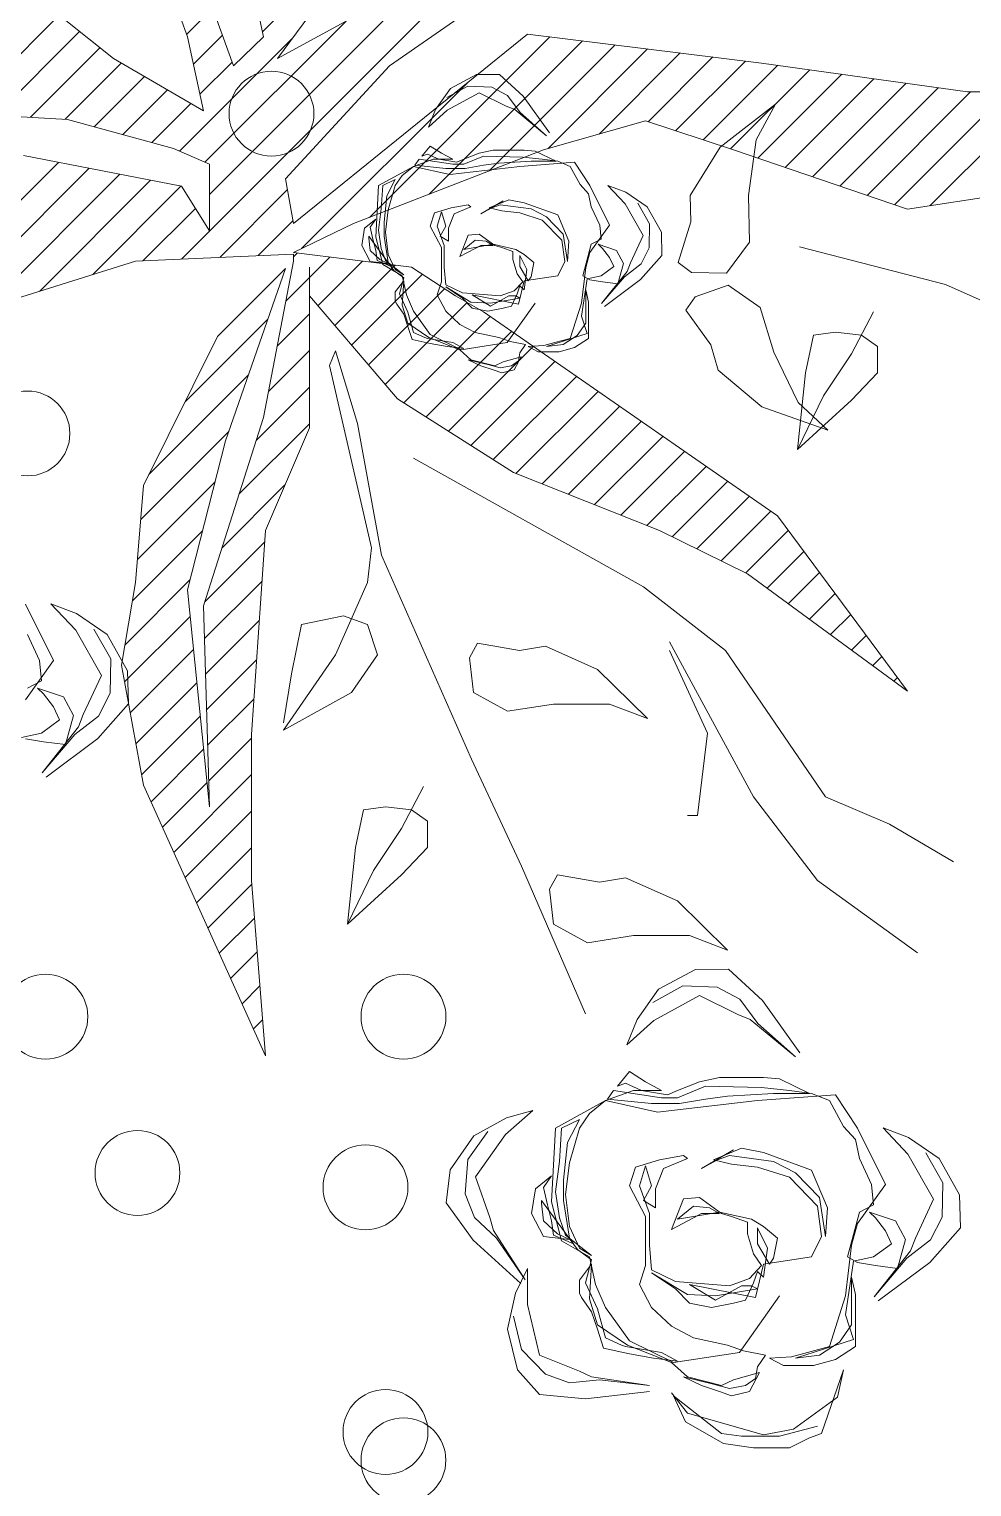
# Model space of a CAD drawing. Header units: millimetres. Extents: x -122165 to 59500, y -31598 to 53500.
# Drawn here: x 348.7 to 538.4, y 2516.5 to 2809.6 of the extents above; entities that cross this region are included whole.
import ezdxf

# ---------------------------------------------------------------- set-up
doc = ezdxf.new("R2010")
doc.units = ezdxf.units.MM
doc.header["$MEASUREMENT"] = 0
for name, color, linetype, lineweight in [('ARC_A_ R.C.C', 162, 'Continuous', 40), ('ARC_A_R.C.C. Hatch', 8, 'Continuous', 5), ('Lan_Planter', 74, 'Continuous', 13)]:
    doc.layers.add(name, color=color, linetype=linetype, lineweight=lineweight)

# ---------------------------------------------------------------- blocks, each defined once
blk = doc.blocks.new('ARC$1$Existing Layout$0$col gf 180116')
at = {"layer": 'ARC_A_R.C.C. Hatch'}
h = blk.add_hatch(color=256, dxfattribs=at)
h.dxf.hatch_style = 1
h.paths.add_polyline_path([(201.73999, 26.78621), (202.64, 26.78621), (202.64, 26.48621), (201.73999, 26.48621)])
edge = h.paths.add_edge_path()
edge.add_line((216.33999, 22.98621), (216.13999, 22.98621))
edge.add_line((216.13999, 22.98621), (216.13999, 25.58621))
edge.add_line((216.13999, 25.58621), (218.33999, 25.58621))
edge.add_line((218.33999, 25.58621), (218.33999, 22.98621))
edge.add_line((218.33999, 22.98621), (218.03999, 22.98621))
h.paths.add_polyline_path([(207.13999, 25.88621), (207.43999, 25.88621), (207.43999, 26.78621), (207.13999, 26.78621)])
h.paths.add_polyline_path([(208.03999, 20.48621), (208.03999, 20.78621), (207.13999, 20.78621), (207.13999, 20.48621)])
h.paths.add_polyline_path([(202.63999, 32.78621), (202.63999, 32.48621), (201.73999, 32.48621), (201.73999, 32.78621)])
h.paths.add_polyline_path([(191.23999, 20.48621), (191.23999, 20.78621), (190.33999, 20.78621), (190.33999, 20.48621)])
h.paths.add_polyline_path([(184.03999, 20.48621), (184.03999, 20.78621), (183.13999, 20.78621), (183.13999, 20.48621)])
h.paths.add_polyline_path([(220.63999, 14.18621), (220.33999, 14.18621), (220.33999, 13.28621), (220.63999, 13.28621)])
h.paths.add_polyline_path([(220.63999, 20.48621), (220.63999, 20.78621), (219.73999, 20.78621), (219.73999, 20.48621)])
h.paths.add_polyline_path([(220.63999, 25.28621), (220.63999, 25.58621), (219.73999, 25.58621), (219.73999, 25.28621)])
h.paths.add_polyline_path([(220.63999, 32.78621), (220.63999, 32.48621), (219.73999, 32.48621), (219.73999, 32.78621)])
h.paths.add_polyline_path([(220.33999, 37.28621), (220.63999, 37.28621), (220.63999, 38.18621), (220.33999, 38.18621)])
h.paths.add_polyline_path([(201.13999, 43.28621), (201.43999, 43.28621), (201.43999, 44.18621), (201.13999, 44.18621)])
h.paths.add_polyline_path([(196.33999, 43.28621), (196.63999, 43.28621), (196.63999, 44.18621), (196.33999, 44.18621)])
h.paths.add_polyline_path([(190.33999, 43.28621), (190.63999, 43.28621), (190.63999, 44.18621), (190.33999, 44.18621)])
h.paths.add_polyline_path([(207.13999, 43.28621), (207.43999, 43.28621), (207.43999, 44.18621), (207.13999, 44.18621)])
h.paths.add_polyline_path([(220.63999, 56.78621), (220.33999, 56.78621), (220.33999, 55.88621), (220.63999, 55.88621)])
h.paths.add_polyline_path([(220.33999, 50.78621), (220.63999, 50.78621), (220.63999, 49.88621), (220.33999, 49.88621)])
h.paths.add_polyline_path([(226.33999, 50.78621), (226.63999, 50.78621), (226.63999, 49.88621), (226.33999, 49.88621)])
h.paths.add_polyline_path([(220.33999, 43.28621), (220.63999, 43.28621), (220.63999, 44.18621), (220.33999, 44.18621)])
h.paths.add_polyline_path([(232.63999, 44.18621), (232.63999, 43.88621), (231.73999, 43.88621), (231.73999, 44.18621)])
h.paths.add_polyline_path([(232.63999, 50.48621), (232.63999, 50.78621), (231.73999, 50.78621), (231.73999, 50.48621)])
h.paths.add_polyline_path([(232.63999, 55.88621), (232.63999, 56.18621), (231.73999, 56.18621), (231.73999, 55.88621)])
h.paths.add_polyline_path([(213.13999, 43.28621), (213.43999, 43.28621), (213.43999, 44.18621), (213.13999, 44.18621)])
h.paths.add_polyline_path([(226.63999, 7.88621), (226.63999, 8.18621), (225.73999, 8.18621), (225.73999, 7.88621)])
h.paths.add_polyline_path([(226.63999, 13.28621), (226.63999, 13.58621), (225.73999, 13.58621), (225.73999, 13.28621)])
h.paths.add_polyline_path([(201.73999, 20.78621), (201.73999, 20.48621), (202.63999, 20.48621), (202.63999, 20.78621)])
h.paths.add_polyline_path([(184.03999, 25.88621), (184.03999, 26.18621), (183.13999, 26.18621), (183.13999, 25.88621)])
h.paths.add_polyline_path([(183.13999, 14.18621), (183.13999, 13.88621), (184.03999, 13.88621), (184.03999, 14.18621)])
h.paths.add_polyline_path([(202.63999, 13.88621), (202.63999, 14.18621), (201.73999, 14.18621), (201.73999, 13.88621)])
h.paths.add_polyline_path([(196.33999, 13.28621), (196.63999, 13.28621), (196.63999, 14.18621), (196.33999, 14.18621)])
h.paths.add_polyline_path([(190.33999, 13.28621), (190.63999, 13.28621), (190.63999, 14.18621), (190.33999, 14.18621)])
h.paths.add_polyline_path([(196.33999, 25.88621), (196.63999, 25.88621), (196.63999, 26.78621), (196.33999, 26.78621)])
h.paths.add_polyline_path([(190.33999, 25.88621), (190.63999, 25.88621), (190.63999, 26.78621), (190.33999, 26.78621)])
h.paths.add_polyline_path([(214.03999, 13.28621), (214.03999, 13.58621), (213.13999, 13.58621), (213.13999, 13.28621)])
h.paths.add_polyline_path([(213.13999, 20.78621), (213.13999, 20.48621), (214.03999, 20.48621), (214.03999, 20.78621)])
h.paths.add_polyline_path([(213.43999, 26.78621), (213.13999, 26.78621), (213.13999, 25.88621), (213.43999, 25.88621)])
h.paths.add_polyline_path([(214.03999, 32.78621), (214.03999, 32.48621), (213.13999, 32.48621), (213.13999, 32.78621)])
h.paths.add_polyline_path([(214.03999, 7.88621), (214.03999, 8.18621), (213.13999, 8.18621), (213.13999, 7.88621)])
h.paths.add_polyline_path([(226.63999, 20.48621), (226.63999, 20.78621), (225.73999, 20.78621), (225.73999, 20.48621)])
h.paths.add_polyline_path([(226.63999, 25.28621), (226.63999, 25.58621), (225.73999, 25.58621), (225.73999, 25.28621)])
h.paths.add_polyline_path([(226.63999, 32.78621), (226.63999, 32.48621), (225.73999, 32.48621), (225.73999, 32.78621)])
h.paths.add_polyline_path([(226.63999, 37.28621), (226.63999, 37.58621), (225.73999, 37.58621), (225.73999, 37.28621)])
h.paths.add_polyline_path([(225.73999, 44.18621), (225.73999, 43.88621), (226.63999, 43.88621), (226.63999, 44.18621)])
h.paths.add_polyline_path([(226.63999, 56.78621), (226.33999, 56.78621), (226.33999, 55.88621), (226.63999, 55.88621)])
h.paths.add_polyline_path([(214.03999, 55.88621), (214.03999, 56.18621), (213.13999, 56.18621), (213.13999, 55.88621)])
h.paths.add_polyline_path([(213.13999, 37.28621), (213.43999, 37.28621), (213.43999, 38.18621), (213.13999, 38.18621)])
h.paths.add_polyline_path([(214.03999, 50.78621), (213.73999, 50.78621), (213.73999, 49.88621), (214.03999, 49.88621)])
h.paths.add_polyline_path([(207.13999, 37.28621), (207.43999, 37.28621), (207.43999, 38.18621), (207.13999, 38.18621)])
h.paths.add_polyline_path([(207.13999, 49.88621), (207.43999, 49.88621), (207.43999, 50.78621), (207.13999, 50.78621)])
h.paths.add_polyline_path([(183.13999, 50.18621), (183.13999, 49.88621), (184.03999, 49.88621), (184.03999, 50.18621)])
h.paths.add_polyline_path([(183.13999, 38.18621), (183.13999, 37.88621), (184.03999, 37.88621), (184.03999, 38.18621)])
h.paths.add_polyline_path([(201.73999, 37.58621), (201.73999, 37.28621), (202.63999, 37.28621), (202.63999, 37.58621)])
h.paths.add_polyline_path([(196.33999, 37.28621), (196.63999, 37.28621), (196.63999, 38.18621), (196.33999, 38.18621)])
h.paths.add_polyline_path([(190.33999, 37.28621), (190.63999, 37.28621), (190.63999, 38.18621), (190.33999, 38.18621)])
h.paths.add_polyline_path([(201.13999, 49.88621), (201.43999, 49.88621), (201.43999, 50.78621), (201.13999, 50.78621)])
h.paths.add_polyline_path([(196.33999, 49.88621), (196.63999, 49.88621), (196.63999, 50.78621), (196.33999, 50.78621)])
h.paths.add_polyline_path([(190.33999, 49.88621), (190.63999, 49.88621), (190.63999, 50.78621), (190.33999, 50.78621)])
h.paths.add_polyline_path([(220.63999, 8.18621), (220.33999, 8.18621), (220.33999, 7.28621), (220.63999, 7.28621)])
h.paths.add_polyline_path([(195.73999, 20.48621), (195.73999, 20.78621), (196.63999, 20.78621), (196.63999, 20.48621)])
h.paths.add_polyline_path([(183.13999, 43.58621), (183.13999, 43.28621), (184.03999, 43.28621), (184.03999, 43.58621)])
blk = doc.blocks.new('ARC')
at = {"layer": 'ARC_A_ R.C.C', "extrusion": (4.48937e-09, -4.26518e-20, 1), "xscale": 999.9941761349517, "yscale": 999.9941761349517, "zscale": 999.9941761349517}
blk.add_blockref('ARC$1$Existing Layout$0$col gf 180116', (-183138.93, -13286.14, -0.89), dxfattribs=at)
blk = doc.blocks.new('b-85')
at = {"color": 30, "true_color": 0xef731a}
for p, q in [((-285.22, 701.71), (-274.62, 707.08)), ((-274.62, 707.08), (-255.53, 707.08)), ((-255.53, 707.08), (-239.63, 704.78)), ((-239.63, 704.78), (-219.48, 693.28)), ((-303.24, 665.67), (-291.58, 699.41)), ((-276.74, 697.11), (-300.06, 680.24)), ((-291.58, 699.41), (-285.22, 701.71)), ((-269.31, 700.95), (-289.46, 695.58)), ((-260.83, 700.18), (-276.74, 697.11)), ((-249.17, 700.95), (-269.31, 700.95)), ((-220.54, 688.68), (-260.83, 700.18)), ((-238.57, 699.41), (-249.17, 700.95)), ((-213.12, 679.47), (-238.57, 699.41)), ((-212.06, 677.94), (-220.54, 688.68)), ((-219.48, 693.28), (-213.12, 679.47)), ((-300.06, 680.24), (-303.24, 665.67)), ((-200.39, 677.17), (-166.47, 681.01)), ((-166.47, 681.01), (-142.08, 678.71)), ((-258.71, 667.2), (-253.41, 677.17)), ((-251.29, 674.11), (-256.59, 670.27)), ((-253.41, 677.17), (-243.87, 679.47)), ((-242.81, 675.64), (-251.29, 674.11)), ((-238.57, 674.11), (-244.93, 671.04)), ((-243.87, 679.47), (-237.51, 677.17)), ((-234.32, 673.34), (-242.81, 675.64)), ((-220.54, 669.5), (-238.57, 674.11)), ((-237.51, 677.17), (-227.96, 674.11)), ((-218.42, 669.5), (-234.32, 673.34)), ((-227.96, 674.11), (-218.42, 669.5)), ((-200.39, 674.11), (-173.89, 671.04)), ((-169.65, 669.5), (-200.39, 674.11)), ((-173.89, 671.04), (-157.98, 672.57)), ((-157.98, 672.57), (-145.26, 667.97)), ((-142.08, 678.71), (-130.42, 665.67)), ((-244.93, 671.04), (-258.71, 667.2)), ((-256.59, 670.27), (-257.65, 664.14)), ((-212.06, 661.83), (-220.54, 669.5)), ((-163.28, 666.44), (-169.65, 669.5)), ((-142.08, 658), (-163.28, 666.44)), ((-145.26, 667.97), (-132.54, 654.93)), ((-130.42, 665.67), (-125.11, 644.2)), ((-299, 660.3), (-309.6, 653.4)), ((-277.8, 659.53), (-308.54, 649.56)), ((-301.12, 651.1), (-290.52, 658)), ((-287.34, 663.37), (-299, 660.3)), ((-290.52, 658), (-277.8, 659.53)), ((-271.43, 663.37), (-287.34, 663.37)), ((-284.16, 656.47), (-275.68, 658.77)), ((-275.68, 658.77), (-264.01, 659.53)), ((-264.01, 659.53), (-271.43, 663.37)), ((-257.65, 664.14), (-261.89, 658)), ((-261.89, 658), (-250.23, 655.7)), ((-248.11, 656.47), (-213.12, 661.83)), ((-215.24, 661.07), (-202.52, 659.53)), ((-206.76, 656.47), (-215.24, 661.07)), ((-213.12, 661.83), (-189.79, 650.33)), ((-188.73, 652.63), (-212.06, 661.83)), ((-202.52, 659.53), (-189.79, 657.23)), ((-189.79, 657.23), (-176.01, 654.17)), ((-135.72, 631.16), (-142.08, 658)), ((-309.6, 653.4), (-309.6, 644.2)), ((-308.54, 649.56), (-304.3, 636.53)), ((-307.48, 641.9), (-301.12, 651.1)), ((-304.3, 626.56), (-295.82, 653.4)), ((-295.82, 653.4), (-284.16, 656.47)), ((-269.31, 626.56), (-248.11, 656.47)), ((-250.23, 655.7), (-241.75, 652.63)), ((-241.75, 652.63), (-223.72, 648.8)), ((-187.67, 653.4), (-206.76, 656.47)), ((-189.79, 650.33), (-177.07, 632.69)), ((-172.83, 641.9), (-188.73, 652.63)), ((-185.55, 652.63), (-187.67, 653.4)), ((-177.07, 648.8), (-185.55, 652.63)), ((-176.01, 654.17), (-172.83, 644.2)), ((-132.54, 654.93), (-128.3, 637.29)), ((-309.6, 644.2), (-309.6, 625.79)), ((-307.48, 616.59), (-307.48, 641.9)), ((-223.72, 648.8), (-212.06, 642.66)), ((-212.06, 642.66), (-201.46, 632.69)), ((-172.83, 633.46), (-177.07, 648.8)), ((-172.83, 644.2), (-169.65, 634.99)), ((-168.59, 628.09), (-172.83, 641.9)), ((-125.11, 644.2), (-129.36, 625.02)), ((-304.3, 636.53), (-308.54, 608.15)), ((-166.47, 619.66), (-172.83, 633.46)), ((-169.65, 634.99), (-164.35, 627.32)), ((-321.62, 629.22), (-348.99, 608.8)), ((-338.8, 602.59), (-319.52, 626.98)), ((-319.52, 626.98), (-336.75, 606.61)), ((-309.6, 625.79), (-307.48, 616.59)), ((-307.48, 599.72), (-304.3, 626.56)), ((-256.59, 627.32), (-260.83, 609.69)), ((-235.38, 626.56), (-257.65, 622.72)), ((-221.6, 620.42), (-256.59, 627.32)), ((-255.53, 619.66), (-251.29, 628.86)), ((-251.29, 628.86), (-244.93, 630.39)), ((-249.17, 621.19), (-235.38, 628.86)), ((-244.93, 630.39), (-233.26, 632.69)), ((-235.38, 628.86), (-221.6, 620.42)), ((-220.54, 625.79), (-235.38, 626.56)), ((-233.26, 632.69), (-221.6, 630.39)), ((-221.6, 630.39), (-214.18, 622.72)), ((-201.46, 614.29), (-220.54, 625.79)), ((-201.46, 632.69), (-195.09, 620.42)), ((-177.07, 632.69), (-171.77, 620.42)), ((-169.65, 609.69), (-168.59, 628.09)), ((-164.35, 627.32), (-163.28, 625.02)), ((-135.72, 611.99), (-135.72, 631.16)), ((-257.65, 622.72), (-254.47, 621.19)), ((-257.65, 613.52), (-255.53, 619.66)), ((-254.47, 621.19), (-249.17, 621.19)), ((-242.81, 621.19), (-253.41, 617.35)), ((-214.18, 618.89), (-242.81, 621.19)), ((-214.18, 622.72), (-201.46, 614.29)), ((-201.46, 612.75), (-214.18, 618.89)), ((-195.09, 620.42), (-198.27, 610.45)), ((-171.77, 620.42), (-168.59, 605.85)), ((-169.65, 607.39), (-166.47, 619.66)), ((-163.28, 618.12), (-169.65, 609.69)), ((-163.28, 625.02), (-163.28, 618.12)), ((-129.36, 625.02), (-135.72, 611.99)), ((-132.17, 619.98), (-106.92, 597)), ((-336.11, 596.65), (-331.87, 611.99)), ((-331.87, 611.99), (-320.21, 610.45)), ((-320.21, 610.45), (-310.67, 608.92)), ((-262.95, 601.25), (-260.83, 616.59)), ((-260.83, 616.59), (-257.65, 613.52)), ((-253.41, 617.35), (-259.77, 610.45)), ((-259.77, 610.45), (-255.53, 604.32)), ((-200.39, 599.72), (-201.46, 612.75)), ((-198.27, 610.45), (-198.27, 584.38)), ((-134.48, 617.96), (-119.31, 596)), ((-117.66, 591.8), (-134.48, 617.96)), ((-348.99, 608.8), (-365.2, 590.44)), ((-336.75, 606.61), (-349.4, 596.84)), ((-341.34, 596), (-338.8, 602.59)), ((-319.15, 605.85), (-328.69, 598.95)), ((-308.54, 608.15), (-319.15, 605.85)), ((-305.36, 605.85), (-311.73, 582.08)), ((-310.67, 608.92), (-305.36, 605.85)), ((-286.28, 605.85), (-291.58, 595.11)), ((-260.83, 609.69), (-286.28, 605.85)), ((-268.25, 595.88), (-266.13, 606.62)), ((-266.13, 606.62), (-264.01, 609.69)), ((-264.01, 609.69), (-257.65, 598.95)), ((-255.53, 604.32), (-252.35, 593.58)), ((-162.22, 602.02), (-169.65, 607.39)), ((-169.65, 605.08), (-155.86, 594.35)), ((-163.28, 601.25), (-169.65, 605.08)), ((-168.59, 605.85), (-153.74, 597.42)), ((-349.4, 596.84), (-355.53, 584.78)), ((-351.03, 575.34), (-341.34, 596)), ((-330.81, 586.68), (-336.11, 596.65)), ((-328.69, 598.95), (-325.51, 592.05)), ((-310.67, 588.21), (-307.48, 599.72)), ((-294.76, 579.78), (-293.7, 595.11)), ((-293.7, 595.11), (-290.52, 574.41)), ((-291.58, 595.11), (-289.46, 579.01)), ((-260.83, 589.75), (-268.25, 595.88)), ((-257.65, 590.51), (-262.95, 601.25)), ((-257.65, 598.95), (-257.65, 590.51)), ((-200.39, 582.84), (-200.39, 599.72)), ((-157.98, 589.75), (-163.28, 601.25)), ((-143.14, 575.94), (-162.22, 602.02)), ((-160.1, 598.95), (-149.5, 594.35)), ((-157.98, 595.88), (-160.1, 598.95)), ((-157.98, 596.65), (-151.62, 593.58)), ((-144.2, 595.11), (-157.98, 596.65)), ((-154.8, 575.94), (-157.98, 595.88)), ((-153.74, 597.42), (-148.44, 576.71)), ((-137.84, 582.84), (-144.2, 595.11)), ((-119.31, 596), (-107.67, 585.06)), ((-106.92, 597), (-92.57, 577.14)), ((-365.2, 590.44), (-364.79, 572.95)), ((-325.51, 592.05), (-320.21, 585.14)), ((-325.51, 567.51), (-310.67, 588.21)), ((-254.47, 585.91), (-260.83, 589.75)), ((-252.35, 593.58), (-252.35, 587.45)), ((-252.35, 587.45), (-243.87, 584.38)), ((-212.06, 591.28), (-223.72, 585.14)), ((-218.42, 575.18), (-212.06, 591.28)), ((-155.86, 572.87), (-157.98, 589.75)), ((-155.86, 594.35), (-152.68, 585.14)), ((-151.62, 593.58), (-144.2, 586.68)), ((-149.5, 594.35), (-148.44, 586.68)), ((-115.78, 585), (-117.66, 591.8)), ((-355.53, 584.78), (-355.89, 566.57)), ((-317.03, 582.08), (-330.81, 586.68)), ((-320.21, 585.14), (-317.03, 582.08)), ((-311.73, 582.08), (-319.15, 578.24)), ((-286.28, 559.84), (-294.76, 579.78)), ((-237.51, 582.08), (-254.47, 585.91)), ((-243.87, 584.38), (-238.57, 582.84)), ((-238.57, 582.84), (-226.9, 574.41)), ((-215.24, 585.91), (-237.51, 582.08)), ((-237.51, 582.84), (-232.2, 579.78)), ((-227.96, 582.84), (-237.51, 582.84)), ((-232.2, 579.78), (-223.72, 579.01)), ((-223.72, 585.14), (-227.96, 582.84)), ((-223.72, 579.01), (-215.24, 585.91)), ((-203.58, 579.78), (-197.21, 575.94)), ((-203.58, 569.81), (-203.58, 579.78)), ((-195.09, 568.27), (-200.39, 582.84)), ((-198.27, 584.38), (-189.79, 568.27)), ((-152.68, 585.14), (-150.56, 571.34)), ((-148.44, 586.68), (-146.32, 578.24)), ((-144.2, 586.68), (-143.14, 577.48)), ((-139.96, 569.81), (-137.84, 582.84)), ((-108.14, 563.49), (-115.78, 585)), ((-107.67, 585.06), (-102.74, 572.46)), ((-364.79, 572.95), (-353.96, 553.66)), ((-337.31, 551.41), (-351.03, 575.34)), ((-319.15, 578.24), (-318.09, 567.51)), ((-290.52, 574.41), (-277.8, 561.37)), ((-289.46, 579.01), (-274.62, 563.67)), ((-226.9, 574.41), (-218.42, 575.18)), ((-197.21, 575.94), (-201.46, 568.27)), ((-157.98, 556), (-155.86, 572.87)), ((-154.8, 565.21), (-154.8, 575.94)), ((-148.44, 576.71), (-150.56, 537.6)), ((-146.32, 578.24), (-144.2, 569.04)), ((-143.14, 577.48), (-143.14, 575.94)), ((-102.74, 572.46), (-104.15, 554.29)), ((-92.57, 577.14), (-94.68, 559.78)), ((-355.89, 566.57), (-346.92, 550.8)), ((-310.67, 537.6), (-325.51, 567.51)), ((-318.09, 567.51), (-311.73, 553.7)), ((-207.82, 559.07), (-203.58, 569.81)), ((-201.46, 568.27), (-198.27, 557.54)), ((-198.27, 557.54), (-195.09, 568.27)), ((-189.79, 568.27), (-192.97, 558.3)), ((-156.92, 545.27), (-154.8, 565.21)), ((-150.56, 571.34), (-152.68, 555.24)), ((-148.44, 562.9), (-139.96, 569.81)), ((-144.2, 569.04), (-148.44, 562.9)), ((-260.83, 550.63), (-286.28, 559.84)), ((-277.8, 561.37), (-266.13, 555.24)), ((-274.62, 563.67), (-257.65, 558.3)), ((-257.65, 558.3), (-243.87, 556.77)), ((-227.96, 559.07), (-244.93, 549.1)), ((-243.87, 556.77), (-234.32, 554.47)), ((-236.44, 554.47), (-227.96, 559.07)), ((-220.54, 553.7), (-207.82, 559.07)), ((-192.97, 558.3), (-205.7, 554.47)), ((-124.13, 541.01), (-108.14, 563.49)), ((-94.68, 559.78), (-107.33, 541.63)), ((-353.96, 553.66), (-337.75, 542.58)), ((-324.19, 537.42), (-337.31, 551.41)), ((-311.73, 553.7), (-309.6, 543.73)), ((-266.13, 555.24), (-242.81, 552.17)), ((-249.17, 548.33), (-260.83, 550.63)), ((-234.32, 554.47), (-249.17, 548.33)), ((-242.81, 552.17), (-236.44, 554.47)), ((-218.42, 552.17), (-220.54, 553.7)), ((-205.7, 554.47), (-218.42, 552.17)), ((-163.28, 537.6), (-157.98, 556)), ((-152.68, 555.24), (-153.74, 537.6)), ((-104.15, 554.29), (-114.62, 539.48)), ((-337.75, 542.58), (-324.19, 537.42)), ((-309.6, 543.73), (-303.24, 536.83)), ((-163.28, 533), (-156.92, 545.27)), ((-138.54, 528.37), (-124.13, 541.01)), ((-107.33, 541.63), (-124.54, 532.18)), ((-299, 519.96), (-310.67, 537.6)), ((-303.24, 536.83), (-295.82, 523.03)), ((-150.56, 537.6), (-177.07, 523.03)), ((-168.59, 529.93), (-163.28, 537.6)), ((-153.74, 537.6), (-163.28, 533)), ((-204.64, 529.16), (-257.65, 523.03)), ((-177.07, 523.03), (-204.64, 529.16)), ((-177.07, 523.03), (-168.59, 529.93)), ((-124.54, 532.18), (-138.54, 528.37)), ((-257.65, 523.03), (-299, 519.96)), ((-295.82, 523.03), (-286.28, 519.19)), ((-286.28, 519.19), (-274.62, 517.66)), ((-285.22, 519.19), (-269.31, 511.52)), ((-266.13, 519.19), (-285.22, 519.19)), ((-274.62, 517.66), (-259.77, 516.12)), ((-241.75, 520.73), (-266.13, 519.19)), ((-230.08, 522.26), (-241.75, 520.73)), ((-216.3, 524.56), (-230.08, 522.26)), ((-230.08, 515.36), (-215.24, 521.49)), ((-226.9, 513.06), (-215.24, 517.66)), ((-201.46, 524.56), (-216.3, 524.56)), ((-215.24, 521.49), (-206.76, 521.49)), ((-215.24, 517.66), (-209.94, 519.96)), ((-209.94, 519.96), (-196.15, 517.66)), ((-206.76, 521.49), (-181.31, 517.66)), ((-206.76, 517.66), (-191.91, 517.66)), ((-198.27, 513.06), (-206.76, 517.66)), ((-178.13, 522.26), (-201.46, 524.56)), ((-196.15, 517.66), (-187.67, 513.82)), ((-191.91, 517.66), (-177.07, 523.03)), ((-181.31, 517.66), (-178.13, 522.26)), ((-269.31, 511.52), (-260.83, 510.76)), ((-260.83, 510.76), (-251.29, 510.76)), ((-259.77, 516.12), (-230.08, 515.36)), ((-251.29, 510.76), (-237.51, 510.76)), ((-237.51, 510.76), (-226.9, 513.06)), ((-189.79, 507.69), (-198.27, 513.06)), ((-183.43, 515.36), (-189.79, 507.69)), ((-187.67, 513.82), (-183.43, 515.36)), ((-280.13, 497.77), (-260.24, 470.01)), ((-277.85, 499.82), (-257.81, 482.2)), ((-253.83, 480.08), (-277.85, 499.82)), ((-188.4, 493.44), (-202.63, 480.59)), ((-193.82, 479.98), (-188.4, 493.44)), ((-257.81, 482.2), (-248.29, 469.37)), ((-247.29, 477.42), (-253.83, 480.08)), ((-202.63, 480.59), (-226.82, 467.33)), ((-205.21, 463.99), (-193.82, 479.98)), ((-226.82, 467.33), (-247.29, 477.42)), ((-260.24, 470.01), (-242.19, 453.45)), ((-248.29, 469.37), (-236.35, 463.01)), ((-224.7, 453.53), (-205.21, 463.99)), ((-218.15, 462.3), (-202.21, 470.97)), ((-236.35, 463.01), (-218.15, 462.3)), ((-242.19, 453.45), (-224.7, 453.53)), ((67.86, 355.84), (79.52, 292.19)), ((119.46, 351.6), (92.09, 331.18)), ((102.28, 324.97), (121.56, 349.36)), ((121.56, 349.36), (104.33, 328.99)), ((104.97, 319.03), (109.21, 334.37)), ((109.21, 334.37), (120.87, 332.83)), ((120.87, 332.83), (130.42, 331.3)), ((92.09, 331.18), (75.88, 312.82)), ((104.33, 328.99), (91.68, 319.23)), ((99.74, 318.38), (102.28, 324.97)), ((121.93, 328.23), (112.39, 321.33)), ((132.54, 330.53), (121.93, 328.23)), ((91.68, 319.23), (85.55, 307.17)), ((90.05, 297.72), (99.74, 318.38)), ((110.27, 309.06), (104.97, 319.03)), ((112.39, 321.33), (115.57, 314.43)), ((75.88, 312.82), (76.3, 295.33)), ((124.05, 304.46), (110.27, 309.06)), ((115.57, 314.43), (120.87, 307.53)), ((115.57, 289.89), (130.42, 310.59)), ((85.55, 307.17), (85.19, 288.95)), ((120.87, 307.53), (124.05, 304.46)), ((129.36, 304.46), (121.93, 300.62)), ((76.3, 295.33), (87.12, 276.04)), ((103.77, 273.79), (90.05, 297.72)), ((121.93, 300.62), (122.99, 289.89)), ((79.52, 292.19), (72.1, 248.48)), ((85.19, 288.95), (94.16, 273.19)), ((130.42, 259.98), (115.57, 289.89)), ((122.99, 289.89), (129.36, 276.08)), ((87.12, 276.04), (103.33, 264.96)), ((116.89, 259.81), (103.77, 273.79)), ((103.33, 264.96), (116.89, 259.81)), ((72.1, 248.48), (67.86, 197.09)), ((-103.75, 100.16), (-60.35, 143.56)), ((-132.43, 128.84), (-128.72, 135.82)), ((-122.78, 131.52), (-132.43, 128.84)), ((-127.23, 133.67), (-130.95, 130.99)), ((-128.72, 135.82), (-122.04, 137.43)), ((-121.3, 134.74), (-127.23, 133.67)), ((-118.33, 133.67), (-122.78, 131.52)), ((-122.04, 137.43), (-117.59, 135.82)), ((-115.36, 133.13), (-121.3, 134.74)), ((-105.71, 130.45), (-118.33, 133.67)), ((-117.59, 135.82), (-110.91, 133.67)), ((-104.23, 130.45), (-115.36, 133.13)), ((-110.91, 133.67), (-104.23, 130.45)), ((-91.72, 92.8), (-51.4, 133.11)), ((-160.63, 124.01), (-168.06, 119.18)), ((-152.47, 126.16), (-160.63, 124.01)), ((-141.34, 126.16), (-152.47, 126.16)), ((-136.14, 123.47), (-141.34, 126.16)), ((-131.69, 126.69), (-134.66, 122.4)), ((-130.95, 130.99), (-131.69, 126.69)), ((-125.01, 121.32), (-100.52, 125.08)), ((-99.77, 125.08), (-105.71, 130.45)), ((-102, 124.54), (-93.09, 123.47)), ((-96.06, 121.32), (-102, 124.54)), ((-100.52, 125.08), (-84.19, 117.03)), ((-83.44, 118.64), (-99.77, 125.08)), ((-168.06, 119.18), (-168.06, 112.73)), ((-145.79, 123.47), (-167.31, 116.49)), ((-167.31, 116.49), (-164.35, 107.37)), ((-166.57, 111.12), (-162.12, 117.57)), ((-164.35, 100.39), (-158.41, 119.18)), ((-162.12, 117.57), (-154.7, 122.4)), ((-158.41, 119.18), (-150.24, 121.32)), ((-154.7, 122.4), (-145.79, 123.47)), ((-150.24, 121.32), (-144.31, 122.93)), ((-144.31, 122.93), (-136.14, 123.47)), ((-139.85, 100.39), (-125.01, 121.32)), ((-134.66, 122.4), (-126.49, 120.79)), ((-126.49, 120.79), (-120.56, 118.64)), ((-120.56, 118.64), (-107.94, 115.96)), ((-107.94, 115.96), (-99.77, 111.66)), ((-82.7, 119.18), (-96.06, 121.32)), ((-93.09, 123.47), (-84.19, 121.86)), ((-84.19, 121.86), (-74.54, 119.71)), ((-84.19, 117.03), (-75.28, 104.68)), ((-72.31, 111.12), (-83.44, 118.64)), ((-81.22, 118.64), (-82.7, 119.18)), ((-75.28, 115.96), (-81.22, 118.64)), ((-80.01, 85.1), (-42.45, 122.66)), ((-72.31, 105.22), (-75.28, 115.96)), ((-74.54, 119.71), (-72.31, 112.73)), ((-357.32, 90.49), (-410.33, 114.27)), ((-168.06, 112.73), (-168.06, 99.85)), ((-166.57, 93.41), (-166.57, 111.12)), ((-99.77, 111.66), (-92.35, 104.68)), ((-72.31, 112.73), (-70.09, 106.29)), ((-69.34, 101.46), (-72.31, 111.12)), ((-176.46, 102.25), (-195.62, 87.96)), ((-188.49, 83.61), (-175, 100.68)), ((-175, 100.68), (-187.06, 86.42)), ((-164.35, 107.37), (-167.31, 87.5)), ((-130.95, 100.92), (-133.91, 88.58)), ((-106.45, 96.09), (-130.95, 100.92)), ((-130.2, 95.56), (-127.23, 102)), ((-127.23, 102), (-122.78, 103.07)), ((-125.75, 96.63), (-116.1, 102)), ((-122.78, 103.07), (-114.62, 104.68)), ((-116.1, 102), (-106.45, 96.09)), ((-114.62, 104.68), (-106.45, 103.07)), ((-97.55, 96.63), (-112.39, 105.07)), ((-106.45, 103.07), (-101.26, 97.7)), ((-92.35, 104.68), (-87.9, 96.09)), ((-75.28, 104.68), (-71.57, 96.09)), ((-67.86, 95.56), (-72.31, 105.22)), ((-70.09, 106.29), (-66.37, 100.92)), ((-70.09, 88.58), (-69.34, 101.46)), ((-66.37, 100.92), (-65.63, 99.31)), ((-168.06, 99.85), (-166.57, 93.41)), ((-166.57, 81.6), (-164.35, 100.39)), ((-135.4, 82.67), (-133.91, 93.41)), ((-133.91, 93.41), (-131.69, 91.26)), ((-128.72, 93.95), (-133.17, 89.11)), ((-116.1, 100.39), (-131.69, 97.7)), ((-131.69, 97.7), (-129.46, 96.63)), ((-131.69, 91.26), (-130.2, 95.56)), ((-129.46, 96.63), (-125.75, 96.63)), ((-121.3, 96.63), (-128.72, 93.95)), ((-101.26, 95.02), (-121.3, 96.63)), ((-105.71, 99.85), (-116.1, 100.39)), ((-92.35, 91.8), (-105.71, 99.85)), ((-101.26, 97.7), (-92.35, 91.8)), ((-92.35, 90.72), (-101.26, 95.02)), ((-74.22, 81.29), (-97.55, 96.63)), ((-87.9, 96.09), (-90.12, 89.11)), ((-71.57, 96.09), (-69.34, 85.89)), ((-70.09, 86.97), (-67.86, 95.56)), ((-65.63, 94.48), (-70.09, 88.58)), ((-65.63, 99.31), (-65.63, 94.48)), ((-195.62, 87.96), (-206.97, 75.1)), ((-187.06, 86.42), (-195.91, 79.59)), ((-186.61, 79.45), (-183.64, 90.19)), ((-183.64, 90.19), (-175.48, 89.11)), ((-174.74, 85.89), (-181.42, 81.06)), ((-175.48, 89.11), (-168.8, 88.04)), ((-167.31, 87.5), (-174.74, 85.89)), ((-165.09, 85.89), (-169.54, 69.25)), ((-168.8, 88.04), (-165.09, 85.89)), ((-151.73, 85.89), (-155.44, 78.38)), ((-133.91, 88.58), (-151.73, 85.89)), ((-139.11, 78.91), (-137.63, 86.43)), ((-137.63, 86.43), (-136.14, 88.58)), ((-136.14, 88.58), (-131.69, 81.06)), ((-133.17, 89.11), (-130.2, 84.82)), ((-91.61, 81.6), (-92.35, 90.72)), ((-90.12, 89.11), (-90.12, 70.86)), ((-64.89, 83.21), (-70.09, 86.97)), ((-70.09, 85.36), (-60.44, 77.84)), ((-65.63, 82.67), (-70.09, 85.36)), ((-69.34, 85.89), (-58.95, 79.99)), ((-195.91, 79.59), (-200.21, 71.15)), ((-197.06, 64.53), (-190.27, 78.99)), ((-190.27, 78.99), (-188.49, 83.61)), ((-182.9, 72.47), (-186.61, 79.45)), ((-181.42, 81.06), (-179.19, 76.23)), ((-168.8, 73.55), (-166.57, 81.6)), ((-157.67, 67.64), (-156.92, 78.38)), ((-156.92, 78.38), (-154.7, 63.88)), ((-155.44, 78.38), (-153.95, 67.1)), ((-133.91, 74.62), (-139.11, 78.91)), ((-131.69, 75.16), (-135.4, 82.67)), ((-131.69, 81.06), (-131.69, 75.16)), ((-130.2, 84.82), (-127.98, 77.3)), ((-127.98, 77.3), (-127.98, 73.01)), ((-91.61, 69.79), (-91.61, 81.6)), ((-61.92, 74.62), (-65.63, 82.67)), ((-51.53, 64.96), (-64.89, 83.21)), ((-63.41, 81.06), (-55.98, 77.84)), ((-61.92, 78.91), (-63.41, 81.06)), ((-61.92, 79.45), (-57.47, 77.3)), ((-52.27, 78.38), (-61.92, 79.45)), ((-59.69, 64.96), (-61.92, 78.91)), ((-60.44, 77.84), (-58.21, 71.4)), ((-58.95, 79.99), (-55.24, 65.49)), ((-57.47, 77.3), (-52.27, 72.47)), ((-55.98, 77.84), (-55.24, 72.47)), ((-47.82, 69.79), (-52.27, 78.38)), ((-206.97, 75.1), (-206.68, 62.86)), ((-200.21, 71.15), (-200.46, 58.4)), ((-173.25, 69.25), (-182.9, 72.47)), ((-179.19, 76.23), (-175.48, 71.4)), ((-179.19, 59.05), (-168.8, 73.55)), ((-175.48, 71.4), (-173.25, 69.25)), ((-129.46, 71.94), (-133.91, 74.62)), ((-117.59, 69.25), (-129.46, 71.94)), ((-127.98, 73.01), (-122.04, 70.86)), ((-122.04, 70.86), (-118.33, 69.79)), ((-118.33, 69.79), (-110.16, 63.88)), ((-102, 71.94), (-117.59, 69.25)), ((-117.59, 69.79), (-113.88, 67.64)), ((-110.91, 69.79), (-117.59, 69.79)), ((-107.94, 71.4), (-110.91, 69.79)), ((-99.77, 75.69), (-107.94, 71.4)), ((-107.94, 67.1), (-102, 71.94)), ((-104.23, 64.42), (-99.77, 75.69)), ((-87.9, 59.59), (-91.61, 69.79)), ((-90.12, 70.86), (-84.19, 59.59)), ((-60.44, 62.81), (-61.92, 74.62)), ((-58.21, 71.4), (-56.73, 61.74)), ((-55.24, 72.47), (-53.76, 66.57)), ((-52.27, 72.47), (-51.53, 66.03)), ((-49.3, 60.66), (-47.82, 69.79)), ((-206.68, 62.86), (-199.11, 49.36)), ((-187.45, 47.78), (-197.06, 64.53)), ((-169.54, 69.25), (-174.74, 66.57)), ((-174.74, 66.57), (-173.99, 59.05)), ((-151.73, 53.68), (-157.67, 67.64)), ((-154.7, 63.88), (-145.79, 54.76)), ((-153.95, 67.1), (-143.56, 56.37)), ((-113.88, 67.64), (-107.94, 67.1)), ((-110.16, 63.88), (-104.23, 64.42)), ((-93.84, 67.64), (-89.38, 64.96)), ((-93.84, 60.66), (-93.84, 67.64)), ((-89.38, 64.96), (-92.35, 59.59)), ((-61.92, 51), (-60.44, 62.81)), ((-59.69, 57.44), (-59.69, 64.96)), ((-55.24, 65.49), (-56.73, 38.11)), ((-53.76, 66.57), (-52.27, 60.12)), ((-51.53, 66.03), (-51.53, 64.96)), ((-200.46, 58.4), (-194.18, 47.36)), ((-168.8, 38.11), (-179.19, 59.05)), ((-173.99, 59.05), (-169.54, 49.39)), ((-145.79, 54.76), (-137.63, 50.46)), ((-144.2, 19.17), (-43.47, 58.28)), ((-143.56, 56.37), (-131.69, 52.61)), ((-96.8, 53.15), (-93.84, 60.66)), ((-92.35, 59.59), (-90.12, 52.07)), ((-90.12, 52.07), (-87.9, 59.59)), ((-84.19, 59.59), (-86.41, 52.61)), ((-61.18, 43.48), (-59.69, 57.44)), ((-56.73, 61.74), (-58.21, 50.46)), ((-55.24, 55.83), (-49.3, 60.66)), ((-52.27, 60.12), (-55.24, 55.83)), ((-199.11, 49.36), (-187.76, 41.6)), ((-178.27, 37.99), (-187.45, 47.78)), ((-169.54, 49.39), (-168.06, 42.41)), ((-133.91, 47.24), (-151.73, 53.68)), ((-137.63, 50.46), (-121.3, 48.31)), ((-125.75, 45.63), (-133.91, 47.24)), ((-131.69, 52.61), (-122.04, 51.54)), ((-115.36, 49.93), (-125.75, 45.63)), ((-110.91, 53.15), (-122.78, 46.17)), ((-122.04, 51.54), (-115.36, 49.93)), ((-121.3, 48.31), (-116.84, 49.93)), ((-116.84, 49.93), (-110.91, 53.15)), ((-105.71, 49.39), (-96.8, 53.15)), ((-104.23, 48.31), (-105.71, 49.39)), ((-95.32, 49.93), (-104.23, 48.31)), ((-86.41, 52.61), (-95.32, 49.93)), ((-65.63, 38.11), (-61.92, 51)), ((-58.21, 50.46), (-58.95, 38.11)), ((-187.76, 41.6), (-178.27, 37.99)), ((-168.06, 42.41), (-163.6, 37.58)), ((-65.63, 34.89), (-61.18, 43.48)), ((-160.63, 25.77), (-168.8, 38.11)), ((-163.6, 37.58), (-158.41, 27.92)), ((-94.58, 32.21), (-131.69, 27.92)), ((-75.28, 27.92), (-94.58, 32.21)), ((-56.73, 38.11), (-75.28, 27.92)), ((-75.28, 27.92), (-69.34, 32.75)), ((-69.34, 32.75), (-65.63, 38.11)), ((-58.95, 38.11), (-65.63, 34.89)), ((-131.69, 27.92), (-160.63, 25.77)), ((-158.41, 27.92), (-151.73, 25.23)), ((-151.73, 25.23), (-143.56, 24.16)), ((-150.99, 25.23), (-139.85, 19.86)), ((-137.63, 25.23), (-150.99, 25.23)), ((-143.56, 24.16), (-133.17, 23.08)), ((-120.56, 26.3), (-137.63, 25.23)), ((-112.39, 27.38), (-120.56, 26.3)), ((-102.74, 28.99), (-112.39, 27.38)), ((-112.39, 22.55), (-102, 26.84)), ((-110.16, 20.94), (-102, 24.16)), ((-92.35, 28.99), (-102.74, 28.99)), ((-102, 26.84), (-96.06, 26.84)), ((-102, 24.16), (-98.29, 25.77)), ((-98.29, 25.77), (-88.64, 24.16)), ((-96.06, 26.84), (-78.25, 24.16)), ((-96.06, 24.16), (-85.67, 24.16)), ((-90.12, 20.94), (-96.06, 24.16)), ((-76.02, 27.38), (-92.35, 28.99)), ((-88.64, 24.16), (-82.7, 21.47)), ((-85.67, 24.16), (-75.28, 27.92)), ((-78.25, 24.16), (-76.02, 27.38)), ((-198.27, 3.83), (-144.2, 19.17)), ((-139.85, 19.86), (-133.91, 19.33)), ((-133.91, 19.33), (-127.23, 19.33)), ((-133.17, 23.08), (-112.39, 22.55)), ((-127.23, 19.33), (-117.59, 19.33)), ((-117.59, 19.33), (-110.16, 20.94)), ((-84.19, 17.18), (-90.12, 20.94)), ((-79.73, 22.55), (-84.19, 17.18)), ((-82.7, 21.47), (-79.73, 22.55)), ((-147.42, 10.23), (-133.5, -9.19)), ((-145.83, 11.67), (-131.8, -0.66)), ((-129.01, -2.15), (-145.83, 11.67)), ((-83.21, 7.21), (-93.18, -1.79)), ((-87, -2.21), (-83.21, 7.21)), ((-131.8, -0.66), (-125.14, -9.64)), ((-124.44, -4.01), (-129.01, -2.15)), ((-110.11, -11.07), (-124.44, -4.01)), ((-93.18, -1.79), (-110.11, -11.07)), ((-94.98, -13.41), (-87, -2.21)), ((-133.5, -9.19), (-120.86, -20.79)), ((-125.14, -9.64), (-116.78, -14.1)), ((-116.78, -14.1), (-104.04, -14.59)), ((-108.62, -20.73), (-94.98, -13.41)), ((-104.04, -14.59), (-92.88, -8.52)), ((-120.86, -20.79), (-108.62, -20.73))]:
    blk.add_line(p, q, dxfattribs=at)
at = {"color": 97, "true_color": 0x446a2a}
for p, q in [((3.18, 499.25), (67.86, 355.84)), ((10.6, 406.46), (3.18, 499.25)), ((3.27, 498.14), (3.55, 498.43)), ((4.71, 480.18), (9.58, 485.06)), ((-166.47, 477.01), (-132.54, 398.79)), ((6.14, 462.22), (15.61, 471.69)), ((7.58, 444.26), (21.64, 458.32)), ((-289.46, 406.46), (-342.47, 444.8)), ((-241.75, 443.27), (-215.24, 417.19)), ((-221.6, 435.6), (-241.75, 443.27)), ((9.02, 426.3), (27.67, 444.95)), ((-191.91, 435.6), (-221.6, 435.6)), ((-167.53, 439.43), (-191.91, 435.6)), ((-149.5, 429.46), (-167.53, 439.43)), ((-147.38, 411.06), (-149.5, 429.46)), ((-40.29, 429.46), (-68.92, 403.39)), ((-54.07, 401.09), (-40.29, 429.46)), ((-44.53, 388.82), (-40.29, 429.46)), ((10.45, 408.34), (33.7, 431.58)), ((-215.24, 417.19), (-187.67, 404.92)), ((10.6, 389.09), (39.73, 418.22)), ((-151.62, 403.39), (-147.38, 411.06)), ((-255.53, 361.98), (-289.46, 406.46)), ((-187.67, 404.92), (-173.89, 407.22)), ((-173.89, 407.22), (-151.62, 403.39)), ((-68.92, 403.39), (-82.7, 388.82)), ((10.6, 329), (10.6, 406.46)), ((10.6, 369.69), (45.76, 404.85)), ((-327.63, 376.55), (-361.56, 396.49)), ((-132.54, 398.79), (-106.03, 342.04)), ((-68.92, 378.85), (-54.07, 401.09)), ((-82.7, 388.82), (-82.7, 375.01)), ((-48.77, 368.88), (-44.53, 388.82)), ((10.6, 350.3), (51.79, 391.48)), ((-80.58, 356.61), (-68.92, 378.85)), ((-293.7, 361.98), (-327.63, 376.55)), ((-231.14, 328.23), (-225.84, 371.95)), ((-225.84, 371.95), (-220.54, 371.95)), ((-82.7, 375.01), (-74.22, 368.88)), ((34.17, 354.47), (57.82, 378.11)), ((-74.22, 368.88), (-60.44, 367.35)), ((-60.44, 367.35), (-48.77, 368.88)), ((32.87, 367.35), (36.05, 260.75)), ((44.53, 252.31), (32.87, 367.35)), ((35.96, 336.86), (63.84, 364.74)), ((-240.69, 284.52), (-293.7, 361.98)), ((-211, 279.92), (-255.53, 361.98)), ((10.6, 330.9), (33.28, 353.57)), ((37.75, 319.25), (68.86, 350.36)), ((-106.03, 342.04), (-58.32, 233.9)), ((9.31, 310.21), (33.84, 334.74)), ((39.53, 301.63), (71.87, 333.97)), ((-211, 284.52), (-231.14, 328.23)), ((-6.36, 326.7), (-42.41, 306.76)), ((-33.93, 286.82), (-6.36, 326.7)), ((3.18, 220.87), (10.6, 329)), ((-199.33, 320.56), (-172.83, 294.49)), ((-179.19, 312.9), (-199.33, 320.56)), ((-125.11, 316.73), (-149.5, 312.9)), ((-107.09, 306.76), (-125.11, 316.73)), ((-10.6, 296.79), (-6.36, 322.87)), ((41.32, 284.02), (74.87, 317.57)), ((-149.5, 312.9), (-179.19, 312.9)), ((7.88, 289.38), (34.4, 315.9)), ((-337.17, 305.99), (-252.35, 243.87)), ((-268.25, 213.2), (-337.17, 305.99)), ((-104.97, 288.35), (-107.09, 306.76)), ((-42.41, 306.76), (-56.2, 286.82)), ((-331.84, 298.82), (-329.95, 300.71)), ((-172.83, 294.49), (-145.26, 282.22)), ((-15.9, 270.72), (-10.6, 296.79)), ((6.45, 268.56), (34.97, 297.07)), ((43.1, 266.41), (77.87, 301.18)), ((-323.57, 287.68), (-318.75, 292.51)), ((-109.21, 280.69), (-104.97, 288.35)), ((-56.2, 286.82), (-50.89, 270.72)), ((-50.89, 248.48), (-33.93, 286.82)), ((-315.31, 276.55), (-307.56, 284.31)), ((-197.21, 250.78), (-240.69, 284.52)), ((-145.26, 282.22), (-131.48, 284.52)), ((-131.48, 284.52), (-109.21, 280.69)), ((5.02, 247.73), (35.53, 278.23)), ((43.21, 247.12), (77.73, 281.64)), ((-307.04, 265.42), (-296.36, 276.1)), ((-50.89, 270.72), (-38.17, 266.11)), ((-38.17, 266.11), (-15.9, 270.72)), ((-298.77, 254.29), (-285.16, 267.9)), ((-290.51, 243.16), (-273.96, 259.7)), ((3.6, 226.9), (35.4, 258.71)), ((36.05, 260.75), (4.24, 161.05)), ((36.57, 221.08), (73.76, 258.27)), ((-282.24, 232.03), (-262.77, 251.5)), ((-75.28, 182.52), (-197.21, 250.78)), ((-53.01, 230.07), (-50.89, 248.48)), ((24.39, 173.32), (44.53, 252.31)), ((-273.97, 220.9), (-251.45, 243.43)), ((-252.35, 243.87), (-205.7, 220.87)), ((-264.73, 210.75), (-238.45, 237.02)), ((-58.32, 233.9), (-45.59, 164.12)), ((29.93, 195.04), (71.09, 236.2)), ((-253.27, 202.81), (-225.46, 230.62)), ((-241.82, 194.86), (-212.47, 224.21)), ((-30.75, 133.44), (-53.01, 230.07)), ((-7.14, 196.76), (26.31, 230.22)), ((-230.37, 186.91), (-199.05, 218.23)), ((-205.7, 220.87), (-128.3, 190.19)), ((-20.15, 166.42), (3.18, 220.87)), ((-112.39, 105.07), (-268.25, 213.2)), ((-218.92, 178.97), (-185.16, 212.73)), ((22.67, 168.38), (69.34, 215.06)), ((-207.46, 171.02), (-171.27, 207.22)), ((-196.01, 163.08), (-157.37, 201.72)), ((-20.15, 164.37), (17.22, 201.73)), ((-184.56, 155.13), (-143.48, 196.21)), ((67.86, 197.09), (28.63, 118.1)), ((-173.11, 147.19), (-129.59, 190.7)), ((-128.3, 190.19), (-66.8, 151.08)), ((12.29, 138.61), (64.98, 191.3)), ((112.87, 25.82), (278.58, 191.53)), ((-278.86, 177.92), (-307.48, 151.85)), ((-292.64, 149.55), (-278.86, 177.92)), ((-283.1, 137.28), (-278.86, 177.92)), ((-161.65, 139.24), (-117.54, 183.35)), ((-150.2, 131.3), (-105.69, 175.81)), ((-20.15, 144.97), (8.13, 173.25)), ((-7.42, 82.06), (24.39, 173.32)), ((-294.91, 167.81), (-259.87, 155.38)), ((-279.2, 153.05), (-294.91, 167.81)), ((-138.75, 123.35), (-93.83, 168.27)), ((-45.59, 164.12), (-33.93, 125.77)), ((-20.15, 81.29), (-20.15, 166.42)), ((-259.87, 155.38), (-236.77, 135.95)), ((-127.3, 115.41), (-81.97, 160.73)), ((4.24, 161.05), (-11.66, 78.22)), ((-307.48, 151.85), (-321.27, 137.28)), ((-307.48, 127.31), (-292.64, 149.55)), ((-266.22, 126.35), (-279.2, 153.05)), ((-115.84, 107.46), (-70.12, 153.19)), ((-66.8, 151.08), (-20.15, 96.63)), ((-20.15, 125.57), (1.61, 147.32)), ((1.91, 108.83), (45.84, 152.76)), ((-321.27, 137.28), (-321.27, 123.47)), ((-287.34, 117.34), (-283.1, 137.28)), ((-236.77, 135.95), (-232.82, 122.55)), ((-33.93, 125.77), (-30.75, 133.44)), ((-319.15, 105.07), (-307.48, 127.31)), ((-259, 102.74), (-266.22, 126.35)), ((-321.27, 123.47), (-312.79, 117.34)), ((-312.79, 117.34), (-299, 115.8)), ((-299, 115.8), (-287.34, 117.34)), ((-232.82, 122.55), (-219.63, 104.2)), ((-20.15, 106.17), (-3, 123.31)), ((28.63, 118.1), (-7.42, 82.06)), ((96.6, 28.95), (188.9, 121.24)), ((-65.49, 80.22), (-33.5, 112.22)), ((-242.15, 90.89), (-259, 102.74)), ((-219.63, 104.2), (-224.67, 97.04)), ((-48.22, 78.1), (-24.55, 101.77)), ((80.33, 32.07), (154.63, 106.37)), ((-224.67, 97.04), (-242.15, 90.89)), ((-20.15, 86.78), (-7.61, 99.31)), ((-20.15, 96.63), (-20.15, 81.29)), ((64.06, 35.2), (123.06, 94.2)), ((72.1, 78.22), (135.72, 98.16)), ((-279.92, 70.55), (-357.32, 90.49)), ((-30.94, 75.99), (-20.15, 86.78)), ((47.79, 38.33), (94.81, 85.34)), ((-241.14, 84.57), (-253.44, 68.05)), ((-222.61, 84.2), (-241.14, 84.57)), ((-215.58, 78.96), (-222.61, 84.2)), ((-222.38, 57.41), (-215.58, 78.96)), ((-11.66, 73.62), (-74.22, 81.29)), ((-11.66, 74.39), (72.1, 78.22)), ((-11.66, 78.22), (-11.66, 74.39)), ((40.29, 50.23), (68.11, 78.04)), ((-203.28, -173.95), (47.78, 77.11)), ((-104.09, -16.56), (-15.98, 71.54)), ((-43.47, 58.28), (-11.66, 73.62)), ((-13.66, 73.87), (-11.66, 75.86)), ((-11.39, 56.74), (7.12, 75.25)), ((-8.45, 40.28), (27.45, 76.18)), ((-253.44, 68.05), (-252.92, 43.37)), ((32.87, 62.12), (32.87, 26.84)), ((47.71, 38.35), (32.87, 62.12)), ((-221.95, 43.45), (-222.38, 57.41)), ((-147.63, -40.71), (-51.91, 55.01)), ((-11.66, 58.28), (-135.72, -42.18)), ((-7.42, 34.51), (-11.66, 58.28)), ((-437.9, 35.28), (-337.17, 50.62)), ((-409.39, -11.5), (-349.08, 48.8)), ((-389.99, -11.5), (-330.24, 48.25)), ((-337.17, 50.62), (-244.93, 19.17)), ((-370.59, -11.5), (-315.77, 43.32)), ((-252.92, 43.37), (-256.91, 13.95)), ((-237.81, 17.78), (-221.95, 43.45)), ((-177.39, -167.46), (32.87, 42.8)), ((-164.89, -38.57), (-83.63, 42.69)), ((-353.39, -13.69), (-301.3, 38.39)), ((-336.38, -16.08), (-286.84, 33.46)), ((-62.56, -25.31), (-7.42, 34.51)), ((131.48, 22.24), (47.71, 38.35)), ((-319.37, -18.47), (-272.37, 28.53)), ((-302.36, -20.86), (-257.9, 23.6)), ((-182.15, -36.44), (-115.34, 30.38)), ((-39.59, -49.05), (35.25, 25.79)), ((32.87, 26.84), (51.95, 18.41)), ((-285.35, -23.25), (-243.42, 18.68)), ((-267.21, -4.99), (-237.81, 17.78)), ((-244.93, 19.17), (-198.27, 3.83)), ((-199.42, -34.3), (-146.63, 18.48)), ((-11.28, -40.14), (48.7, 19.84)), ((51.95, 18.41), (108.15, 3.07)), ((-268.34, -25.64), (-228.83, 13.88)), ((-256.91, 13.95), (-267.21, -4.99)), ((-251.21, -27.9), (-214.23, 9.08)), ((-216.68, -32.17), (-173.71, 10.8)), ((42.81, -5.45), (63.51, 15.25)), ((55.1, -12.56), (78.75, 11.09)), ((-233.94, -30.03), (-199.63, 4.28)), ((67.39, -19.67), (93.99, 6.93)), ((79.68, -26.78), (109.45, 2.99)), ((90.95, -34.9), (127.78, 1.93)), ((101.72, -43.53), (146.12, 0.87)), ((108.15, 3.07), (187.67, -1.53)), ((36.05, -1.53), (44.53, -40.65)), ((83.76, -29.14), (36.05, -1.53)), ((112.5, -52.15), (164.46, -0.19)), ((-368.98, -11.5), (-493.04, -11.5)), ((-259.77, -26.84), (-368.98, -11.5)), ((20.89, -27.37), (37.95, -10.31)), ((-135.72, -42.18), (-259.77, -26.84)), ((-118.75, -64.42), (-62.56, -25.31)), ((-3.18, -29.14), (-46.65, -52.92)), ((-46.65, -88.19), (-3.18, -29.14)), ((20.15, -25.31), (4.24, -40.65)), ((32.87, -60.59), (20.15, -25.31)), ((26.03, -41.63), (41.41, -26.25)), ((143.14, -76.69), (83.76, -29.14)), ((-51.84, -100.1), (4.83, -43.43)), ((4.24, -40.65), (12.72, -80.52)), ((31.17, -55.88), (45.03, -42.02)), ((44.53, -40.65), (56.2, -72.86))]:
    blk.add_line(p, q, dxfattribs=at)
for centre in [(-60.44, 698.65), (-49.83, 569.04), (71.04, 561.37), (-69.98, 478.55), (119.81, 478.55), (0, 0), (-40.29, -658.77)]:
    blk.add_circle(centre, 22.48, dxfattribs=at)
at = {"color": 30, "true_color": 0xef731a}
blk.add_circle((129.36, 169.48), 22.48, dxfattribs=at)
blk = doc.blocks.new('ARC$0$Existing Layout$0$col gf 180116')
at = {"true_color": 0x3d3dff}
h = blk.add_hatch(color=160, dxfattribs=at)
h.dxf.hatch_style = 1
h.paths.add_polyline_path([(201.73999, 26.78621), (202.64, 26.78621), (202.64, 26.48621), (201.73999, 26.48621)])
edge = h.paths.add_edge_path()
edge.add_line((216.33999, 22.98621), (216.13999, 22.98621))
edge.add_line((216.13999, 22.98621), (216.13999, 25.58621))
edge.add_line((216.13999, 25.58621), (218.33999, 25.58621))
edge.add_line((218.33999, 25.58621), (218.33999, 22.98621))
edge.add_line((218.33999, 22.98621), (218.03999, 22.98621))
h.paths.add_polyline_path([(207.13999, 25.88621), (207.43999, 25.88621), (207.43999, 26.78621), (207.13999, 26.78621)])
h.paths.add_polyline_path([(208.03999, 20.48621), (208.03999, 20.78621), (207.13999, 20.78621), (207.13999, 20.48621)])
h.paths.add_polyline_path([(202.63999, 32.78621), (202.63999, 32.48621), (201.73999, 32.48621), (201.73999, 32.78621)])
h.paths.add_polyline_path([(191.23999, 20.48621), (191.23999, 20.78621), (190.33999, 20.78621), (190.33999, 20.48621)])
h.paths.add_polyline_path([(184.03999, 20.48621), (184.03999, 20.78621), (183.13999, 20.78621), (183.13999, 20.48621)])
h.paths.add_polyline_path([(220.63999, 14.18621), (220.33999, 14.18621), (220.33999, 13.28621), (220.63999, 13.28621)])
h.paths.add_polyline_path([(220.63999, 20.48621), (220.63999, 20.78621), (219.73999, 20.78621), (219.73999, 20.48621)])
h.paths.add_polyline_path([(220.63999, 25.28621), (220.63999, 25.58621), (219.73999, 25.58621), (219.73999, 25.28621)])
h.paths.add_polyline_path([(220.63999, 32.78621), (220.63999, 32.48621), (219.73999, 32.48621), (219.73999, 32.78621)])
h.paths.add_polyline_path([(220.33999, 37.28621), (220.63999, 37.28621), (220.63999, 38.18621), (220.33999, 38.18621)])
h.paths.add_polyline_path([(201.13999, 43.28621), (201.43999, 43.28621), (201.43999, 44.18621), (201.13999, 44.18621)])
h.paths.add_polyline_path([(196.33999, 43.28621), (196.63999, 43.28621), (196.63999, 44.18621), (196.33999, 44.18621)])
h.paths.add_polyline_path([(190.33999, 43.28621), (190.63999, 43.28621), (190.63999, 44.18621), (190.33999, 44.18621)])
h.paths.add_polyline_path([(207.13999, 43.28621), (207.43999, 43.28621), (207.43999, 44.18621), (207.13999, 44.18621)])
h.paths.add_polyline_path([(220.63999, 56.78621), (220.33999, 56.78621), (220.33999, 55.88621), (220.63999, 55.88621)])
h.paths.add_polyline_path([(220.33999, 50.78621), (220.63999, 50.78621), (220.63999, 49.88621), (220.33999, 49.88621)])
h.paths.add_polyline_path([(226.33999, 50.78621), (226.63999, 50.78621), (226.63999, 49.88621), (226.33999, 49.88621)])
h.paths.add_polyline_path([(220.33999, 43.28621), (220.63999, 43.28621), (220.63999, 44.18621), (220.33999, 44.18621)])
h.paths.add_polyline_path([(232.63999, 44.18621), (232.63999, 43.88621), (231.73999, 43.88621), (231.73999, 44.18621)])
h.paths.add_polyline_path([(232.63999, 50.48621), (232.63999, 50.78621), (231.73999, 50.78621), (231.73999, 50.48621)])
h.paths.add_polyline_path([(232.63999, 55.88621), (232.63999, 56.18621), (231.73999, 56.18621), (231.73999, 55.88621)])
h.paths.add_polyline_path([(213.13999, 43.28621), (213.43999, 43.28621), (213.43999, 44.18621), (213.13999, 44.18621)])
h.paths.add_polyline_path([(226.63999, 7.88621), (226.63999, 8.18621), (225.73999, 8.18621), (225.73999, 7.88621)])
h.paths.add_polyline_path([(226.63999, 13.28621), (226.63999, 13.58621), (225.73999, 13.58621), (225.73999, 13.28621)])
h.paths.add_polyline_path([(201.73999, 20.78621), (201.73999, 20.48621), (202.63999, 20.48621), (202.63999, 20.78621)])
h.paths.add_polyline_path([(184.03999, 25.88621), (184.03999, 26.18621), (183.13999, 26.18621), (183.13999, 25.88621)])
h.paths.add_polyline_path([(183.13999, 14.18621), (183.13999, 13.88621), (184.03999, 13.88621), (184.03999, 14.18621)])
h.paths.add_polyline_path([(202.63999, 13.88621), (202.63999, 14.18621), (201.73999, 14.18621), (201.73999, 13.88621)])
h.paths.add_polyline_path([(196.33999, 13.28621), (196.63999, 13.28621), (196.63999, 14.18621), (196.33999, 14.18621)])
h.paths.add_polyline_path([(190.33999, 13.28621), (190.63999, 13.28621), (190.63999, 14.18621), (190.33999, 14.18621)])
h.paths.add_polyline_path([(196.33999, 25.88621), (196.63999, 25.88621), (196.63999, 26.78621), (196.33999, 26.78621)])
h.paths.add_polyline_path([(190.33999, 25.88621), (190.63999, 25.88621), (190.63999, 26.78621), (190.33999, 26.78621)])
h.paths.add_polyline_path([(214.03999, 13.28621), (214.03999, 13.58621), (213.13999, 13.58621), (213.13999, 13.28621)])
h.paths.add_polyline_path([(213.13999, 20.78621), (213.13999, 20.48621), (214.03999, 20.48621), (214.03999, 20.78621)])
h.paths.add_polyline_path([(213.43999, 26.78621), (213.13999, 26.78621), (213.13999, 25.88621), (213.43999, 25.88621)])
h.paths.add_polyline_path([(214.03999, 32.78621), (214.03999, 32.48621), (213.13999, 32.48621), (213.13999, 32.78621)])
h.paths.add_polyline_path([(214.03999, 7.88621), (214.03999, 8.18621), (213.13999, 8.18621), (213.13999, 7.88621)])
h.paths.add_polyline_path([(226.63999, 20.48621), (226.63999, 20.78621), (225.73999, 20.78621), (225.73999, 20.48621)])
h.paths.add_polyline_path([(226.63999, 25.28621), (226.63999, 25.58621), (225.73999, 25.58621), (225.73999, 25.28621)])
h.paths.add_polyline_path([(226.63999, 32.78621), (226.63999, 32.48621), (225.73999, 32.48621), (225.73999, 32.78621)])
h.paths.add_polyline_path([(226.63999, 37.28621), (226.63999, 37.58621), (225.73999, 37.58621), (225.73999, 37.28621)])
h.paths.add_polyline_path([(225.73999, 44.18621), (225.73999, 43.88621), (226.63999, 43.88621), (226.63999, 44.18621)])
h.paths.add_polyline_path([(226.63999, 56.78621), (226.33999, 56.78621), (226.33999, 55.88621), (226.63999, 55.88621)])
h.paths.add_polyline_path([(214.03999, 55.88621), (214.03999, 56.18621), (213.13999, 56.18621), (213.13999, 55.88621)])
h.paths.add_polyline_path([(213.13999, 37.28621), (213.43999, 37.28621), (213.43999, 38.18621), (213.13999, 38.18621)])
h.paths.add_polyline_path([(214.03999, 50.78621), (213.73999, 50.78621), (213.73999, 49.88621), (214.03999, 49.88621)])
h.paths.add_polyline_path([(207.13999, 37.28621), (207.43999, 37.28621), (207.43999, 38.18621), (207.13999, 38.18621)])
h.paths.add_polyline_path([(207.13999, 49.88621), (207.43999, 49.88621), (207.43999, 50.78621), (207.13999, 50.78621)])
h.paths.add_polyline_path([(183.13999, 50.18621), (183.13999, 49.88621), (184.03999, 49.88621), (184.03999, 50.18621)])
h.paths.add_polyline_path([(183.13999, 38.18621), (183.13999, 37.88621), (184.03999, 37.88621), (184.03999, 38.18621)])
h.paths.add_polyline_path([(201.73999, 37.58621), (201.73999, 37.28621), (202.63999, 37.28621), (202.63999, 37.58621)])
h.paths.add_polyline_path([(196.33999, 37.28621), (196.63999, 37.28621), (196.63999, 38.18621), (196.33999, 38.18621)])
h.paths.add_polyline_path([(190.33999, 37.28621), (190.63999, 37.28621), (190.63999, 38.18621), (190.33999, 38.18621)])
h.paths.add_polyline_path([(201.13999, 49.88621), (201.43999, 49.88621), (201.43999, 50.78621), (201.13999, 50.78621)])
h.paths.add_polyline_path([(196.33999, 49.88621), (196.63999, 49.88621), (196.63999, 50.78621), (196.33999, 50.78621)])
h.paths.add_polyline_path([(190.33999, 49.88621), (190.63999, 49.88621), (190.63999, 50.78621), (190.33999, 50.78621)])
h.paths.add_polyline_path([(220.63999, 8.18621), (220.33999, 8.18621), (220.33999, 7.28621), (220.63999, 7.28621)])
h.paths.add_polyline_path([(195.73999, 20.48621), (195.73999, 20.78621), (196.63999, 20.78621), (196.63999, 20.48621)])
h.paths.add_polyline_path([(183.13999, 43.58621), (183.13999, 43.28621), (184.03999, 43.28621), (184.03999, 43.58621)])

msp = doc.modelspace()

# ---------------------------------------------------------------- block references
msp.add_blockref('ARC', (0, 0))
at = {"layer": 'ARC_A_ R.C.C', "xscale": 999.9941761349517, "yscale": 999.9941761349517, "zscale": 999.9941761349517}
msp.add_blockref('ARC$0$Existing Layout$0$col gf 180116', (-183138.93, -13286.14, -0.89), dxfattribs=at)
at = {"layer": 'Lan_Planter', "xscale": 0.3794487534784165, "yscale": 0.3794487534784165, "zscale": 0.3794487534784165, "rotation": 180}
for p in [(397.48, 2792.6, 0.6), (408.74, 2271.84, 0.6)]:
    msp.add_blockref('b-85', p, dxfattribs=at)

doc.saveas('drawing.dxf')
